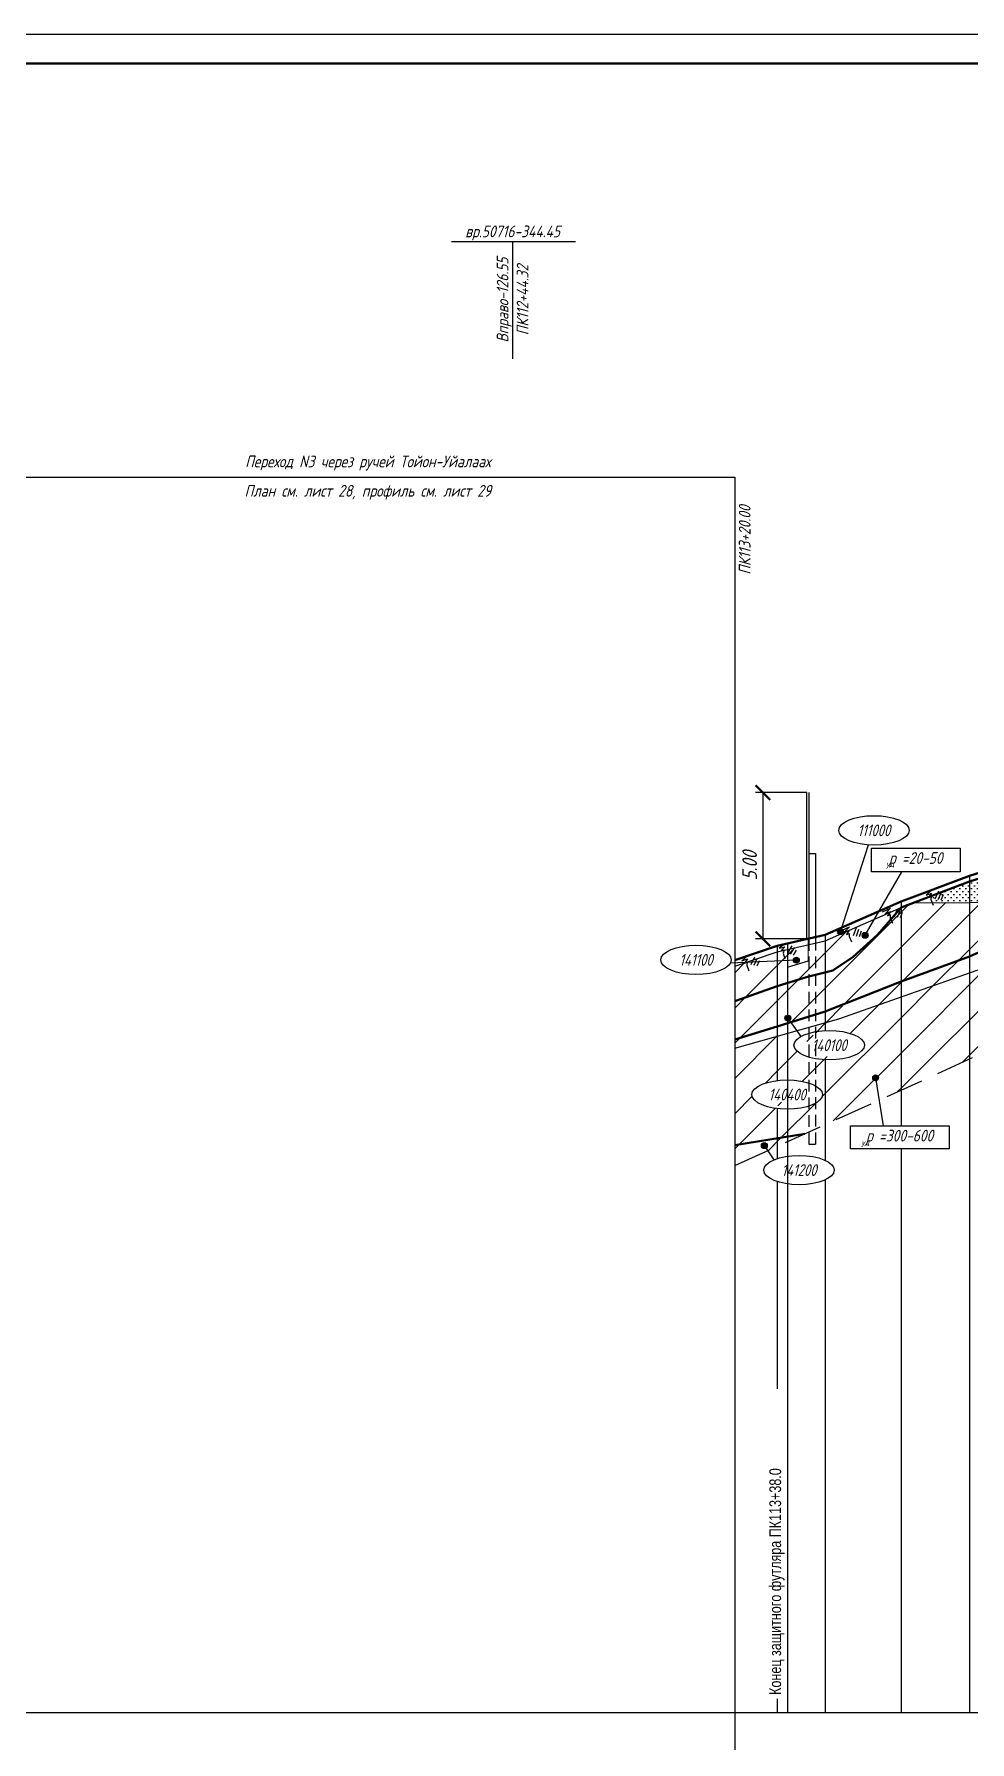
# Model space of a CAD drawing. Extents: x 0 to 1709, y -39 to 624.
# Drawn here: x 663.1 to 822.5, y 332.8 to 623.8 of the extents above; entities that cross this region are included whole.
import ezdxf
from ezdxf import colors
from ezdxf.entities.mleader import LeaderData, LeaderLine
from ezdxf.enums import TextEntityAlignment as Align
from ezdxf.math import Vec2, Vec3

# ---------------------------------------------------------------- set-up
doc = ezdxf.new("R2010")
doc.units = 0
doc.linetypes.add('ИИ27003', pattern=[9.5, 6.5, -3])
doc.linetypes.add('ИИHidden', pattern=[3, 2, -1])
for name, color, linetype, lineweight in [('ИИ_ГЕОЛОГИЯ_025', 7, 'Continuous', 25), ('ИИ_ГЕОЛОГИЯ_050', 7, 'Continuous', 50), ('ИИ_ГЕОФИЗИКА_025', 7, 'Continuous', 25), ('ИИ_ОФОРМЛЕНИЕ_025', 7, 'Continuous', 25), ('ИИ_ПРОФИЛЬ_025', 7, 'Continuous', 25)]:
    doc.layers.add(name, color=color, linetype=linetype, lineweight=lineweight)
for name, color, linetype in [('Ординаты', 7, 'Continuous'), ('Профиль', 7, 'Continuous'), ('ТХ-Л', 140, 'Continuous')]:
    doc.layers.add(name, color=color, linetype=linetype)
doc.styles.add('VNIPISIMPLEXCUR', font='simplex.shx', dxfattribs={"width": 0.8, "oblique": 15})
doc.linetypes.add('ИИ27001', pattern='A,2.5,[1,3dservice.shx,S=1.85,R=180.0000198478428,X=0,Y=0],2.5,-1', length=6)
doc.linetypes.add('ИИ27002', pattern='A,2,-0.6,[1,3dservice.shx,S=0.6,R=30.00001285727039,X=0.9,Y=0],-0.6,[1,3dservice.shx,S=0.6,R=-30.00001285727039,X=0.3,Y=0],-0.6,[1,3dservice.shx,S=0.6,R=209.9999754093337,X=-0.3,Y=0],-0.6,[1,3dservice.shx,S=0.6,R=150.0000069905724,X=-0.9,Y=0],-0.6,2', length=7)
doc.linetypes.add('ИИ27005', pattern='A,2.5,[1,3dservice.shx,S=1.85,R=180.0000198478428,X=0,Y=0],2.5,-2,[4,3dservice.shx,S=0.5,R=0,X=0,Y=0],-2', length=9)
doc.dimstyles.new('ИИ-1000-м-dm', dxfattribs={"dimtxt": 2.5, "dimasz": 2.5, "dimexe": 1.25, "dimexo": 0, "dimgap": 1, "dimtad": 1, "dimtoh": 1, "dimzin": 1, "dimdsep": 46, "dimtxsty": 'VNIPISIMPLEXCUR', "dimcen": 2.5, "dimaunit": 1, "dimazin": 0, "dimtfac": 1, "dimtmove": 0, "dimatfit": 3, "dimfxl": 1, "dimarcsym": 0})
pattern_1 = [(45, (-113.7096228976618, -78.30115303549508), (-3.000000002036973, 3.000000002036973), [])]

# ---------------------------------------------------------------- blocks, each defined once
blk = doc.blocks.new('ИИ16001')
at = {"linetype": 'Continuous', "lineweight": 25}
h = blk.add_hatch(color=0, dxfattribs=at)
edge = h.paths.add_edge_path()
edge.add_arc((0, 0), 0.5, 0, 360)
at = {"color": 0, "linetype": 'Continuous', "lineweight": 25}
blk.add_circle((0, 0), 0.5, dxfattribs=at)
blk = doc.blocks.new('ИИ25010')
at = {"color": 0, "linetype": 'Continuous', "lineweight": 25}
for points in [[(0, 0), (3, 0), (0.5, -1), (2.5, -1), (1, -2), (2, -2), (1.5, -3), (1.5, -5)], [(4.939339828220179, -1.232233047033631), (2.818019484660536, -3.353553390593273)], [(5.46966991411009, -2.116116523516816), (3.701902961143721, -3.883883476483184)], [(6, -3), (4.585786437626904, -4.414213562373094)]]:
    blk.add_lwpolyline(points, dxfattribs=at)
blk = doc.blocks.new('ИИ25020')
at = {"color": 0, "linetype": 'Continuous', "lineweight": 25}
blk.add_ellipse((0, 0), major_axis=(-6, 0), ratio=0.4166666666666667, dxfattribs=at)
at = {"color": 0, "linetype": 'Continuous', "style": 'VNIPISIMPLEXCUR', "oblique": 15, "width": 0.75}
blk.add_attdef('INDEX', text='', height=2, dxfattribs=at).set_placement((0, 0), align=Align.MIDDLE_CENTER)
blk = doc.blocks.new('ИИ03А2Х4')
at = {"color": 0, "linetype": 'Continuous', "lineweight": 25}
blk.add_lwpolyline([(0, 0), (0, 594), (1682, 594), (1682, 0)], close=True, dxfattribs=at)
at = {"color": 0, "linetype": 'Continuous', "lineweight": 50}
blk.add_lwpolyline([(20, 5), (20, 589), (1677, 589), (1677, 5)], close=True, dxfattribs=at)
at = {"color": 0, "linetype": 'Continuous', "style": 'VNIPISIMPLEXCUR', "oblique": 15, "width": 0.8, "flags": 8}
blk.add_attdef('FORMAT', text='', height=2.5, dxfattribs=at).set_placement((1677, 1.25), align=Align.RIGHT)
blk = doc.blocks.new('_ArchTick')
at = {"color": 0, "linetype": 'ByBlock', "const_width": 0.15}
blk.add_lwpolyline([(-0.5, -0.5), (0.5, 0.5)], dxfattribs=at)
blk = doc.blocks.new('*D40')
at = {"layer": 'Defpoints', "color": 0, "transparency": 16777216}
for p in [(794.7424896982056, 494.5825052574735), (787.2355320370939, 469.6481015526244), (794.7424896982056, 469.6481015526244)]:
    blk.add_point(p, dxfattribs=at)
at = {"layer": 'ТХ-Л', "color": 0, "lineweight": -2, "transparency": 16777216}
for p, q in [((794.7424896982056, 494.5825052574735), (785.9855320370939, 494.5825052574735)), ((787.2355320370939, 494.5825052574735), (787.2355320370939, 469.6481015526244)), ((794.7424896982056, 469.6481015526244), (785.9855320370939, 469.6481015526244))]:
    blk.add_line(p, q, dxfattribs=at)
at = {"layer": 'ТХ-Л', "color": 0, "lineweight": -2, "transparency": 16777216, "xscale": 2.5, "yscale": 2.5, "zscale": 2.5}
for p, rotation in [((787.2355320370939, 494.5825052574735), 90), ((787.2355320370939, 469.6481015526244), 270)]:
    blk.add_blockref('_ArchTick', p, dxfattribs=dict(at, rotation=rotation))
at = {"layer": 'ТХ-Л', "color": 0, "transparency": 16777216, "insert": (784.9855320370938, 482.1153034050491), "char_height": 2.5, "attachment_point": 5, "rotation": 90, "style": 'VNIPISIMPLEXCUR'}
blk.add_mtext('5.00', dxfattribs=at)

msp = doc.modelspace()

# ---------------------------------------------------------------- hatches: boundary and pattern name
at = {"layer": 'ИИ_ГЕОЛОГИЯ_025'}
h = msp.add_hatch(dxfattribs=at)
h.set_pattern_fill('ИИ_ПЕСОК_ПЫЛЕВАТЫЙ', color=256, pattern_type=2)
h.set_pattern_definition([(0, (-113.7096228976618, -78.30115303549508), (0.5, 0.5), [0, -1])])
h.paths.add_polyline_path([(822.4411658354096, 479.4100281581292), (815.5347363790919, 476.8049454656476), (815.4625157907697, 476.702626234209), (815.9290110425743, 476.8825767275224), (815.8757139099854, 476.3261062290611), (816.0796186902755, 475.7975130028119), (822.4411658354096, 475.847988815242)])
h.paths.add_polyline_path([(830.4411658354096, 481.9100281581292), (822.4411658354096, 479.4100281581292), (822.4411658354096, 475.847988815242), (830.4411658354096, 475.900364579884)])
h.paths.add_polyline_path([(847.6911658354096, 491.3100281581295), (838.92885697492, 486.5352047790801), (839.6753118395612, 485.8376142951313, -0.680480318757219), (840.5406198723382, 485.496220034505, -1), (839.5406198723382, 485.496220034505, -0.190135925828087), (839.6753118395612, 485.8376142951313), (838.92885697492, 486.5352047790801), (830.4411658354096, 481.9100281581294), (830.4411658354096, 475.900364579884), (834.2908091614061, 475.7949139155982), (835.4900744566665, 475.7880101013527), (838.6107029244998, 477.1647722380372), (845.8184411911137, 481.814307062558), (847.6911658354096, 483.1449312754547)])
h.paths.add_polyline_path([(839.7065036593046, 481.1105555130436, -1), (836.2065036593046, 481.1105555130436, -1)], flags=16)
h.paths.add_polyline_path([(838.7215367615162, 481.9751102435208), (838.7215367615162, 480.3617769101876), (837.2986796186592, 480.3617769101876), (837.2986796186592, 481.9751102435208)], flags=0)
h.paths.add_polyline_path([(847.6911658354096, 481.830191153039), (840.9953271381386, 477.6317173863541), (838.1247943330085, 476.2840149246662), (837.9681548318758, 475.7737445283697), (839.2031159475807, 475.766635223884), (847.6911658354096, 477.6584066489633)])
h.paths.add_polyline_path([(856.1911658354095, 483.4164778151365), (856.1911658354095, 485.6100281581288), (858.6911658354095, 485.6100281581288), (858.6911658354095, 488.8897941684095), (856.2957764294628, 487.2255170390096), (847.6911658354096, 481.8301911530389), (847.6911658354096, 477.6584066489633)])
h.paths.add_polyline_path([(858.6911658354095, 489.9432523916869), (858.6911658354095, 493.1100281581288), (856.1911658354095, 493.1100281581288), (856.1911658354095, 495.4390357728666), (852.5738013253693, 495.1916190584928), (851.6328428928688, 494.4435772075858), (853.063150420162, 494.152289889736, -0.904274366189993), (854.0530934923382, 494.0525112045049, -1.105859059361962), (853.063150420162, 494.152289889736), (851.6328428928689, 494.4435772075858), (847.6911658354096, 491.3100281581296), (847.6911658354096, 483.1449312754547), (855.3252173097065, 488.5691423388058)])
h = msp.add_hatch(dxfattribs=at)
h.set_pattern_fill('ИИ_СУГЛИНОК', color=256, pattern_type=2)
h.set_pattern_definition(pattern_1)
h.paths.add_polyline_path([(789.6911658354096, 461.5558819602267), (782.4411658354096, 459.0100281581292), (782.4411658354096, 452.5100281581294), (789.6911658354096, 454.7223684490688)])
h.paths.add_polyline_path([(797.8661658354098, 463.9347094938372), (794.8154716463885, 463.1775420867335), (789.6911658354096, 461.5558819602267), (789.6911658354096, 454.7223684490688), (792.0000655712067, 455.4435857249848), (791.7930094888249, 455.7376747574838, -0.6076976862405804), (791.0051655923382, 456.146509554505, -1), (792.0051655923382, 456.146509554505, -0.2440149768933076), (791.7930094888249, 455.7376747574838), (792.0000655712067, 455.4435857249848), (793.572463901635, 455.934746438005), (795.090831040758, 456.5270757339173), (797.8661658354098, 457.9050034849936)])
h.paths.add_polyline_path([(810.7761658354096, 464.3146976597916), (810.7761658354096, 475.0100281581321), (806.740553604456, 470.3257951512529), (802.6472663158327, 466.5905212988056), (799.1333447320956, 464.2492171108225), (797.8661658354098, 463.9347094938372), (797.8661658354098, 457.9050034849935)])
h.paths.add_polyline_path([(822.4411658354096, 469.8707108402501), (822.4411658354096, 475.847988815242), (812.7947977241369, 475.7714495306453), (810.7761658354096, 475.0100281581293), (810.7761658354096, 464.3146976597916), (814.6451383504958, 466.2356063036647)])
h.paths.add_polyline_path([(828.8314862292867, 472.8503671714994), (830.4411658354096, 473.560527306468), (830.4411658354096, 475.900364579884), (822.4411658354096, 475.847988815242), (822.4411658354096, 469.8707108402501)])
h = msp.add_hatch(dxfattribs=at)
h.set_pattern_fill('ИИ_СУГЛИНОК', color=256, pattern_type=2)
h.set_pattern_definition(pattern_1)
h.paths.add_polyline_path([(830.4411658354096, 466.6519826602535), (830.4411658354096, 470.2183733904609), (822.4411658354096, 466.6339009682913), (822.4411658354096, 463.8434882985446)])
h.paths.add_polyline_path([(830.4411658354096, 472.6765853135488), (822.7937064907095, 469.0861369598175), (822.4411658354096, 468.9123713077023), (822.4411658354096, 466.6339009682913), (830.4411658354096, 470.2183733904609)])
h.paths.add_polyline_path([(837.1512102223517, 473.112457645816), (837.9681548318758, 475.7737445283697), (837.0492137571018, 475.7790345993054), (830.4411658354096, 472.6765853135488), (830.4411658354096, 470.2183733904609)])
h.paths.add_polyline_path([(835.4900744566665, 475.7880101013527), (834.290809161406, 475.7949139155982), (830.4411658354096, 475.900364579884), (830.4411658354096, 473.560527306468)])
h.paths.add_polyline_path([(836.7763380791079, 471.8912704247747), (837.1512102223517, 473.112457645816), (830.4411658354096, 470.2183733904609), (830.4411658354096, 466.6519826602535), (835.0374350069571, 468.2655571669019)])
h = msp.add_hatch(dxfattribs=at)
h.set_pattern_fill('ИИ_СУГЛИНОК', color=256, pattern_type=2)
h.set_pattern_definition(pattern_1)
h.paths.add_polyline_path([(789.6911658354096, 467.4600281581295), (784.5590225760818, 465.7257176773911), (784.5547172526594, 465.6894849308803), (784.0842434881341, 465.5202087160911), (784.1287559134473, 465.5803172189836), (782.4411658354096, 465.0100281581294), (782.4411658354096, 459.0100281581292), (789.6911658354096, 461.5558819602267)])
h.paths.add_polyline_path([(797.8661658354098, 469.3100281581292), (792.5592804677286, 468.1090816223239), (792.5558756748743, 468.1035960747454), (792.847121295984, 466.5099124388584, -0.4682028849644769), (793.4370076123382, 466.0180583445049, -1), (792.4370076123382, 466.0180583445049, -0.3622095559690925), (792.847121295984, 466.5099124388584), (792.5550482211622, 468.1081238662201), (789.6911658354096, 467.4600281581295), (789.6911658354096, 461.5558819602267), (794.8154716463885, 463.1775420867335), (797.8661658354098, 463.9347094938372)])
h.paths.add_polyline_path([(806.740553604456, 470.3257951512529), (809.0322634090935, 472.9858383106857), (808.930113505217, 473.2102489479846), (808.9505044337133, 473.768893924723), (808.495432080924, 473.5617486768247), (808.8728965304647, 474.1697001148927), (804.3874453919174, 472.1892917888106), (804.5841866319794, 470.7407409562813, -0.4543281892477917), (805.1514784865033, 470.2452898423309, -1), (804.1514784865033, 470.2452898423309, -0.3752054142844075), (804.5841866319794, 470.7407409562813), (804.3874453919174, 472.1892917888106), (800.9169755262202, 470.6570161703385, -0.3770330232179157), (800.3130101895352, 470.3903544802452), (797.8661658354098, 469.3100281581293), (797.8661658354098, 463.9347094938372), (799.1333447320956, 464.2492171108225), (802.6472663158327, 466.5905212988056)])
h = msp.add_hatch(dxfattribs=at)
h.set_pattern_fill('ИИ_СУГЛИНОК', color=256, pattern_type=2)
h.set_pattern_definition(pattern_1)
h.paths.add_polyline_path([(789.6911658354096, 454.4206155723168), (782.4411658354096, 451.5923224113858), (782.4411658354096, 451.0100281581292), (789.5410369543322, 453.0183632840206), (789.6911658354096, 453.0750608531181)])
h.paths.add_polyline_path([(797.8661658354098, 456.7609184623456), (797.8661658354098, 457.2759445698517), (793.572463901635, 455.934746438005), (792.067588577241, 455.347680425862), (792.8324081799899, 454.2613802581917), (792.8541614027166, 454.2695955651985)])
h.paths.add_polyline_path([(810.7761658354096, 459.7483524573777), (810.7761658354096, 462.36063257033), (802.8560218705223, 459.2412320296388), (797.8661658354098, 456.7609184623456), (797.8661658354098, 455.3732861381663), (800.1705442164255, 456.0251238924608)])
h.paths.add_polyline_path([(807.0977735574819, 461.3496844948446), (810.7761658354096, 463.1627469694853), (810.7761658354096, 464.3146976597916), (797.8661658354098, 457.9050034849935), (797.8661658354098, 457.2759445698517), (802.8560218705223, 459.2412320296388)])
h.paths.add_polyline_path([(822.4411658354096, 468.9123713077023), (822.4411658354096, 469.8707108402501), (814.6451383504958, 466.2356063036647), (810.7761658354096, 464.3146976597916), (810.7761658354096, 463.1627469694853)])
h.paths.add_polyline_path([(822.4411658354096, 466.6339009682913), (822.4411658354096, 468.9123713077023), (810.7761658354096, 463.1627469694853), (810.7761658354096, 462.36063257033)])
h.paths.add_polyline_path([(822.4411658354096, 463.8434882985446), (822.4411658354096, 466.6339009682913), (810.7761658354096, 462.36063257033), (810.7761658354096, 459.7483524573777)])
h = msp.add_hatch(dxfattribs=at)
h.set_pattern_fill('ИИ_СУГЛИНОК', color=256, pattern_type=2)
h.set_pattern_definition(pattern_1)
h.paths.add_polyline_path([(822.4411658354096, 463.8434882985446), (810.7761658354096, 459.7483524573777), (810.7761658354096, 443.8676150433749), (822.4411658354096, 449.1608478302601)])
h.paths.add_polyline_path([(830.4411658354096, 458.4240955450737), (830.4411658354096, 466.6519826602535), (822.4411658354096, 463.8434882985446), (822.4411658354096, 449.1608478302601), (826.2822647944126, 450.903825193952), (828.7770601244232, 454.8116758514467)])
h.paths.add_polyline_path([(835.0374350069571, 468.2655571669019), (830.4411658354096, 466.6519826602535), (830.4411658354096, 458.4240955450737), (833.4503354377853, 464.95636297335)], flags=17)
h.paths.add_polyline_path([(830.4411658354096, 456.9415664783206), (830.4411658354096, 458.4240955450737), (828.7770601244232, 454.8116758514467), (826.2822647944126, 450.903825193952), (827.9920732796529, 451.6796858311889)], flags=17)
h.paths.add_polyline_path([(835.8435237493945, 468.5485441279235), (835.0374350069571, 468.2655571669019), (833.4503354377852, 464.9563629733498), (830.4411658354096, 458.4240955450737), (830.4411658354096, 456.9415664783206)])
h = msp.add_hatch(dxfattribs=at)
h.set_pattern_fill('ИИ_СУГЛИНОК', color=256, pattern_type=2)
h.set_pattern_definition(pattern_1)
edge = h.paths.add_edge_path()
edge.add_line((810.7761658354096, 459.7483524573777), (800.1705442164255, 456.0251238924608))
edge.add_line((800.1705442164255, 456.0251238924608), (797.8661658354098, 455.3732861381663))
edge.add_line((797.8661658354098, 455.3732861381663), (797.8661658354098, 454.0092688174217))
edge.add_ellipse((798.5382760152363, 451.5250034754612), major_axis=(-6, 5.499036685130191e-14), ratio=0.4166666666666666, start_angle=83.56832151629072, end_angle=276.43167848370973, ccw=False)
edge.add_line((797.8661658354098, 449.0407381335007), (797.8661658354098, 438.0094379941947))
edge.add_line((797.8661658354098, 438.0094379941947), (807.0435032635365, 442.1738429124003))
edge.add_line((807.0435032635365, 442.1738429124003), (806.5223334523322, 445.4767136816919))
edge.add_arc((806.4444012023382, 445.970602904505), 0.5, 180, 278.96693784852494, ccw=False)
edge.add_arc((806.4444012023382, 445.970602904505), 0.5, 0, 180, ccw=False)
edge.add_arc((806.4444012023382, 445.970602904505), 0.5, -81.03306215147501, 0, ccw=False)
edge.add_line((806.5223334523322, 445.4767136816919), (807.0435032635365, 442.1738429124003))
edge.add_line((807.0435032635365, 442.1738429124003), (810.7761658354096, 443.8676150433749))
edge.add_line((810.7761658354096, 443.8676150433749), (810.7761658354096, 459.7483524573777))
h = msp.add_hatch(dxfattribs=at)
h.set_pattern_fill('ИИ_СУГЛИНОК', color=256, pattern_type=2)
h.set_pattern_definition(pattern_1)
h.paths.add_polyline_path([(789.6911658354096, 454.4206155723168), (789.6911658354096, 454.7223684490688), (782.4411658354096, 452.5100281581294), (782.4411658354096, 451.5923224113858)])
h.paths.add_polyline_path([(789.5410369543322, 453.0183632840206), (789.6911658354096, 453.0750608531181), (789.6911658354096, 454.4206155723168), (782.4411658354096, 451.5923224113858), (782.4411658354096, 451.0100281581292)])
h = msp.add_hatch(dxfattribs=at)
h.set_pattern_fill('ИИ_СУГЛИНОК', color=256, pattern_type=2)
h.set_pattern_definition(pattern_1)
h.paths.add_polyline_path([(789.6911658354096, 454.4206155723168), (782.4411658354096, 451.5923224113858), (782.4411658354096, 451.0100281581292), (789.5410369543322, 453.0183632840206), (789.6911658354096, 453.0750608531181)])
h = msp.add_hatch(dxfattribs=at)
h.set_pattern_fill('ИИ_СУГЛИНОК', color=256, pattern_type=2)
h.set_pattern_definition(pattern_1)
edge = h.paths.add_edge_path()
edge.add_ellipse((798.5382760152363, 451.5250034754612), major_axis=(-6, 5.499036685130191e-14), ratio=0.4166666666666666, start_angle=323.53601027774914, end_angle=443.5683215162907, ccw=False)
edge.add_line((793.712892735, 453.0107970928271), (793.0155860233707, 454.0012063279436))
edge.add_line((793.0155860233707, 454.0012063279436), (789.6911658354096, 453.0608301260559))
edge.add_line((789.6911658354096, 453.0608301260559), (789.6911658354096, 445.5119815147481))
edge.add_ellipse((791.3751013409176, 443.112460395956), major_axis=(-6, 5.499036685130191e-14), ratio=0.4166666666666666, start_angle=73.70064419002921, end_angle=286.2993558099714, ccw=False)
edge.add_line((789.6911658354096, 440.7129392771639), (789.6911658354096, 435.6779224080393))
edge.add_line((789.6911658354096, 435.6779224080393), (794.399552164709, 436.4363910039489))
edge.add_line((794.399552164709, 436.4363910039489), (797.8661658354098, 438.0094379941947))
edge.add_line((797.8661658354098, 438.0094379941947), (797.8661658354098, 449.0407381335007))
h = msp.add_hatch(dxfattribs=at)
h.set_pattern_fill('ИИ_СУГЛИНОК', color=256, pattern_type=2)
h.set_pattern_definition(pattern_1)
edge = h.paths.add_edge_path()
edge.add_line((797.8661658354098, 455.3732861381663), (793.0155860233707, 454.0012063279436))
edge.add_line((793.0155860233707, 454.0012063279436), (793.712892735, 453.0107970928271))
edge.add_ellipse((798.5382760152363, 451.5250034754612), major_axis=(-6, 5.499035471770441e-14), ratio=0.4166666666666666, start_angle=276.43167848370973, end_angle=323.53601027774914, ccw=False)
edge.add_line((797.8661658354098, 454.0092688174217), (797.8661658354098, 455.3732861381663))
h.paths.add_polyline_path([(797.8661658354098, 456.7609184623456), (792.833762923005, 454.2594560690637), (793.0155860233707, 454.0012063279436), (797.8661658354098, 455.3732861381663)])
h = msp.add_hatch(dxfattribs=at)
h.set_pattern_fill('ИИ_СУГЛИНОК', color=256, pattern_type=2)
h.set_pattern_definition(pattern_1)
edge = h.paths.add_edge_path()
edge.add_line((789.6911658354096, 453.0608301260559), (789.5410369543322, 453.0183632840206))
edge.add_line((789.5410369543322, 453.0183632840206), (782.4411658354096, 450.3370308817526))
edge.add_line((782.4411658354096, 450.3370308817526), (782.4411658354096, 434.5100281581292))
edge.add_line((782.4411658354096, 434.5100281581292), (789.6911658354096, 435.6779224080393))
edge.add_line((789.6911658354096, 435.6779224080393), (789.6911658354096, 440.7129392771639))
edge.add_ellipse((791.3751013409176, 443.112460395956), major_axis=(-6, 5.499036685130191e-14), ratio=0.4166666666666666, start_angle=286.2993558099714, end_angle=433.70064419002915, ccw=False)
edge.add_line((789.6911658354096, 445.5119815147481), (789.6911658354096, 453.0608301260559))
h = msp.add_hatch(dxfattribs=at)
h.set_pattern_fill('ИИ_СУГЛИНОК', color=256, pattern_type=2)
h.set_pattern_definition(pattern_1)
h.paths.add_polyline_path([(787.7631313794603, 433.9796989910446, -0.597523444949311), (786.9876198423382, 434.3969439945049, -1), (787.9876198423382, 434.3969439945049, -0.251937808063568), (787.7631313794603, 433.9796989910446), (788.0449714665461, 433.5528697953399), (789.6911658354096, 434.2998642237028), (789.6911658354096, 435.6779224080393), (782.4411658354096, 434.5100281581292), (782.4411658354096, 431.0100281581291), (788.0449714665461, 433.5528697953399)])
h.paths.add_polyline_path([(794.399552164709, 436.4363910039489), (789.6911658354096, 435.6779224080393), (789.6911658354096, 434.2998642237028)])
h = msp.add_hatch(dxfattribs=at)
h.set_pattern_fill('ИИ_СУГЛИНОК', color=256, pattern_type=2)
h.set_pattern_definition(pattern_1)
h.paths.add_polyline_path([(786.9876198423382, 434.3969439945049, -1), (787.9876198423382, 434.3969439945049, -0.251937808063568), (787.7631313794603, 433.9796989910446), (788.0449714665461, 433.5528697953399), (789.6911658354096, 434.2998642237028), (789.6911658354096, 435.6779224080393), (782.4411658354096, 434.5100281581292), (782.4411658354096, 431.0100281581291), (788.0449714665461, 433.5528697953399), (787.7631313794603, 433.9796989910446, -0.5975234449493105)])

# ---------------------------------------------------------------- linework, layer by layer
at = {"layer": 'ИИ_ГЕОЛОГИЯ_025', "flags": 128}
for points in [[(782.4411658354092, 465.0100281581293), (789.6911658354092, 467.4600281581294), (797.8661658354093, 469.3100281581291), (810.7761658354092, 475.0100281581293), (822.4411658354092, 479.4100281581292), (830.4411658354092, 481.9100281581292), (847.6911658354092, 491.3100281581293), (858.7606456993542, 500.1100281581288)], [(800.4633120561191, 470.867229041121), (805.2309578753672, 485.6643618606022)], [(812.7947977241363, 475.7714495306453), (822.4411658354096, 475.847988815242), (830.4411658354096, 475.900364579884), (834.2908091614061, 475.7949139155982), (839.2031159475807, 475.766635223884)], [(792.93700761181, 466.0180583465072), (781.694064708932, 465.5076066149414)], [(791.5051655951572, 456.146509558305), (793.712892735, 453.0107970928271)], [(787.487619842698, 434.3969439928456), (789.0870193575507, 431.9747533967735)]]:
    msp.add_lwpolyline(points, dxfattribs=at)
at = {"layer": 'ИИ_ГЕОЛОГИЯ_025', "linetype": 'ИИ27002', "flags": 128}
msp.add_lwpolyline([(782.4411658354096, 451.0100281581292), (800.1705442164255, 456.0251238924608), (835.8435237493945, 468.5485441279235)], dxfattribs=at)
at = {"layer": 'ИИ_ГЕОЛОГИЯ_025', "linetype": 'ИИ27003', "flags": 128}
msp.add_lwpolyline([(782.4411658354096, 431.0100281581291), (858.6911658354095, 465.6100281581288)], dxfattribs=at)
at = {"layer": 'ИИ_ГЕОЛОГИЯ_050', "linetype": 'ИИ27001', "flags": 128}
for points in [[(782.4411658354094, 466.0100281581291), (789.6911658354094, 468.4600281581291), (797.8661658354096, 470.3100281581288), (810.7761658354094, 476.0100281581291), (822.4411658354094, 480.410028158129), (830.4411658354094, 482.910028158129), (847.6911658354094, 492.3100281581291), (858.6911658354095, 500.6100281581288)], [(858.6911658354095, 500.1100281581288), (847.6911658354094, 491.3100281581292), (830.4411658354094, 481.9100281581291), (822.4411658354094, 479.4100281581291), (810.7761658354061, 475.010028158128), (806.740553604456, 470.3257951512529), (802.6472663158327, 466.5905212988056), (799.1333447320956, 464.2492171108225), (794.8154716463885, 463.1775420867335), (789.6911658354096, 461.5558819602267), (782.4411658354094, 459.0100281581291)], [(782.4411658354096, 434.5100281581292), (794.3995521647091, 436.4363910039489)]]:
    msp.add_lwpolyline(points, dxfattribs=at)
at = {"layer": 'ИИ_ГЕОЛОГИЯ_050', "linetype": 'ИИ27005', "flags": 128}
msp.add_lwpolyline([(858.6911658354095, 485.1100281581288), (847.6911658354096, 477.6584066489633), (830.4411658354096, 470.2183733904609), (822.4411658354094, 466.6339009682912), (810.7761658354096, 462.36063257033), (797.8661658354098, 457.2759445698517), (789.6911658354096, 454.7223684490688), (782.4411658354094, 452.5100281581293)], dxfattribs=at)
at = {"layer": 'ИИ_ГЕОФИЗИКА_025', "flags": 128}
for points in [[(805.7680693904234, 485.0794740202688), (820.837626883463, 485.0794740202688), (820.837626883463, 481.0768503514151), (805.7680693904234, 481.0768503514151)], [(802.1665529412561, 437.7759680124319), (818.9692446368748, 437.7759680124319), (818.9692446368748, 433.8483059305291), (802.1665529412561, 433.8483059305291)]]:
    msp.add_lwpolyline(points, close=True, dxfattribs=at)
for points in [[(804.6514784823177, 470.2452898459848), (810.9306699664044, 481.0768503514151)], [(806.4444012023021, 445.9706028999004), (807.7374570363052, 437.7759680124319)]]:
    msp.add_lwpolyline(points, dxfattribs=at)
at = {"layer": 'ИИ_ПРОФИЛЬ_025', "flags": 128}
for points in [[(734.1664261154572, 588.4984713465557), (755.3412327687936, 588.4984713465557)], [(744.6011658354095, 588.4984713465557), (744.6011658354095, 568.4984713465557)], [(657.4411658354096, 472.1600281581287), (657.4411658354096, 548.3322935564566), (782.4411658354096, 548.3322935564566), (782.4411658354096, 466.010028158129)], [(782.4411658354096, 466.010028158129), (789.6911658354096, 468.460028158129), (797.8661658354098, 470.3100281581288), (810.7761658354096, 476.010028158129), (822.4411658354096, 480.410028158129), (830.4411658354096, 482.910028158129)], [(822.4411658354096, 480.410028158129), (822.4411658354096, 337.8100281581288)], [(810.7761658354096, 476.010028158129), (810.7761658354096, 437.7759680124319)], [(797.8661658354098, 470.3100281581288), (797.8661658354098, 454.0092688174217)], [(782.4411658354096, 466.010028158129), (782.4411658354096, 337.8100281581288)], [(789.6911658354096, 468.460028158129), (789.6911658354096, 445.5119815147481)], [(797.8661658354098, 449.0407381335007), (797.8661658354098, 431.9087093818442)], [(789.6911658354096, 440.7129392771639), (789.6911658354096, 432.2022466201447)], [(810.7761658354096, 433.8483059305291), (810.7761658354096, 337.8100281581288)], [(789.6911658354096, 428.2737167199606), (789.6911658354096, 392.9433614914626)], [(797.8661658354098, 428.5672539582608), (797.8661658354098, 337.8100281581288)], [(122.4411658354096, 337.8100281581288), (1122.441165835409, 337.8100281581288)], [(789.6911658354096, 340.1433614914625), (789.6911658354096, 337.8100281581288)]]:
    msp.add_lwpolyline(points, dxfattribs=at)
at = {"layer": 'Ординаты'}
msp.add_line((791.4411658354093, 468.856052622961), (791.4411658354093, 337.8100281581289), dxfattribs=at)
at = {"layer": 'Профиль'}
msp.add_lwpolyline([(782.4411658354093, 466.0100281581292), (789.6911658354093, 468.4600281581293), (797.8661658354094, 470.3100281581289), (810.7761658354093, 476.0100281581292), (822.4411658354093, 480.4100281581291), (830.4411658354093, 482.9100281581291)], dxfattribs=at)
at = {"layer": 'ТХ-Л'}
for p, q in [((794.7424896982056, 469.6481015526244), (794.7424896982056, 494.5825052574735)), ((795.1398419726129, 470.0925379300181), (795.1398419726129, 494.5825052574735))]:
    msp.add_line(p, q, dxfattribs=at)
for points in [[(795.1398419726129, 484.1823548341549), (796.217788272146, 484.1823548341549), (796.217788272146, 469.6440374901579)], [(795.1398419726129, 469.6654090098084), (795.1398419726129, 484.1823548341549)]]:
    msp.add_lwpolyline(points, dxfattribs=at)
at = {"layer": 'ТХ-Л', "const_width": 0.2}
msp.add_lwpolyline([(791.4411658354093, 464.4928929016601), (791.4411658354093, 464.8088539283489), (794.9411658354093, 465.8582980627125), (794.9411658354093, 469.6481015526244)], dxfattribs=at)
at = {"layer": 'ТХ-Л', "linetype": 'ИИHidden'}
msp.add_lwpolyline([(796.217788272146, 469.6440374901579), (796.217788272146, 434.6177830175097), (795.1398419726129, 434.6177830175097), (795.1398419726129, 469.6654090098084)], dxfattribs=at)
at = {"layer": 'ТХ-Л', "ltscale": 100}
msp.add_lwpolyline([(782.4411658354096, 337.8100281581288), (782.4411658354093, 121.8100281581288)], dxfattribs=at)

# ---------------------------------------------------------------- block references
at = {"layer": 'ИИ_ГЕОЛОГИЯ_025'}
for p, values in [((806.1522018450182, 488.1347176867343), {'INDEX': '111000'}), ((775.843084848962, 466.0613242711051), {'INDEX': '141100'}), ((798.5382760152363, 451.5250034754612), {'INDEX': '140100'}), ((791.3751013409176, 443.112460395956), {'INDEX': '140400'}), ((793.4027665770893, 430.2379816700526), {'INDEX': '141200'})]:
    msp.add_blockref('ИИ25020', p, dxfattribs=at).add_auto_attribs(values)
at = {"layer": 'ИИ_ГЕОЛОГИЯ_025', "xscale": 0.5, "yscale": 0.5, "zscale": 0.5}
for p, rotation in [((814.6361195523382, 477.4556662445049), 21.0941154), ((807.6260692323382, 474.2647481345049), 24.47464356999999), ((800.6160189223382, 471.0738300345049), 24.47464356999999), ((789.6498007223382, 468.5072229945049), 13.17277797), ((783.2752172940303, 466.2918800303526), 19.78870478)]:
    msp.add_blockref('ИИ25010', p, dxfattribs=dict(at, rotation=rotation))
at = {"layer": 'ИИ_ГЕОЛОГИЯ_025'}
for p in [(800.4633120523382, 470.8672290445049), (792.9370076123382, 466.0180583445049), (791.5051655923382, 456.146509554505), (787.4876198423382, 434.3969439945049)]:
    msp.add_blockref('ИИ16001', p, dxfattribs=at)
at = {"layer": 'ИИ_ГЕОФИЗИКА_025'}
for p in [(804.6514784865033, 470.2452898423309), (806.4444012023382, 445.970602904505)]:
    msp.add_blockref('ИИ16001', p, dxfattribs=at)
at = {"layer": 'ИИ_ОФОРМЛЕНИЕ_025'}
msp.add_blockref('ИИ03А2Х4', (27.44116583233813, 29.81002815450495), dxfattribs=at)

# ---------------------------------------------------------------- texts
at = {"layer": 'ИИ_ГЕОФИЗИКА_025', "style": 'VNIPISIMPLEXCUR', "oblique": 15, "width": 0.8}
for s, height, p in [('р =20-50', 2, (813.2725959993126, 483.4200334461449)), ('уд', 0.9999999999999999, (808.933937142246, 482.4136126862574)), ('р =300-600', 2, (810.5311240780078, 436.1124227045544)), ('уд', 0.9999999999999999, (804.7054234395722, 434.9736466111382))]:
    msp.add_text(s, height=height, dxfattribs=at).set_placement(p, align=Align.MIDDLE_CENTER)
at = {"layer": 'ИИ_ПРОФИЛЬ_025', "style": 'VNIPISIMPLEXCUR', "oblique": 15, "width": 0.8}
for s, p in [('вр.50716-344.45', (744.6011658354095, 589.1984713465557)), ('Переход N3 через ручей Тойон-Уйалаах', (719.9411658354096, 549.9984713465557))]:
    msp.add_text(s, height=2, dxfattribs=at).set_placement(p, align=Align.CENTER)
msp.add_text('Вправо-126.55', height=2, rotation=90, dxfattribs=at).set_placement((743.9011658354094, 578.4984713465557), align=Align.CENTER)
msp.add_text('ПК112+44.32', height=2, rotation=90, dxfattribs=at).set_placement((745.3011658354095, 578.4984713465557), align=Align.TOP_CENTER)
msp.add_text('План см. лист 28, профиль см. лист 29', height=2, dxfattribs=at).set_placement((719.9411658354096, 546.9984713465557), align=Align.TOP_CENTER)
msp.add_text('ПК113+20.00', height=2, rotation=90, dxfattribs=at).set_placement((783.1411658354097, 543.4984713465557), align=Align.TOP_RIGHT)
at = {"layer": 'Ординаты', "insert": (790.9411658354093, 340.8100281581292), "char_height": 2, "attachment_point": 7, "rotation": 90}
msp.add_mtext('\\W0.800;\\W0.8;\\Q0.0;Конец защитного футляра ПК113+38.0', dxfattribs=at)

# ---------------------------------------------------------------- dimensions: what is measured, and where the dimension line sits
at = {"layer": 'ТХ-Л'}
dim = msp.add_linear_dim(base=(787.2355320370939, 469.6481015526244), p1=(794.7424896982056, 494.5825052574735), p2=(794.7424896982056, 469.6481015526244), angle=90, text='5.00', dimstyle='ИИ-1000-м-dm', override={"dimlfac": 1, "dimzin": 0, "dimtxsty": 'VNIPISIMPLEXCUR', "dimblk1": 'ArchTick', "dimblk2": 'ArchTick', "dimsah": 1, "dimtmove": 0, "dimtolj": 0}, dxfattribs=at)
dim.commit()
dim.dimension.update_dxf_attribs({"geometry": '*D40', "text_midpoint": (784.9855320370938, 482.1153034050491)})

# ---------------------------------------------------------------- leaders
at = {"layer": 'ТХ-Л', "linetype": 'Continuous', "ltscale": 100}
ml = msp.add_multileader_mtext('Standard', dxfattribs=at)
ml.set_content('1\\P', color=256, style='VNIPISIMPLEXCUR')
ml.set_leader_properties()
ml.build(insert=Vec2(0, 0))
ml.multileader.update_dxf_attribs({"leader_type": 0, "has_dogleg": 0, "text_left_attachment_type": 0, "text_right_attachment_type": 0, "dogleg_length": 0.36})
ctx = ml.context
ctx.base_point, ctx.char_height, ctx.plane_origin = Vec3(1485.437315344808, 603.5323615870842), 3.5, Vec3(-2.956417858922578, -5.417384943056391)
ctx.left_attachment, ctx.right_attachment = 0, 0
notes = []
notes.append((ctx, [(0, (0, 0, 0), (0, 0), (1, 0), 1, [])]))
ctx.mtext.insert, ctx.mtext.flow_direction = Vec3(1487.437315344808, 603.5323615870842), 5
for ctx, leaders in notes:
    for number, flags, end, landing, length, lines in leaders:
        leader = LeaderData()
        leader.index, (leader.has_last_leader_line, leader.has_dogleg_vector, leader.attachment_direction) = number, flags
        leader.last_leader_point, leader.dogleg_vector, leader.dogleg_length = Vec3(end), Vec3(landing), length
        for number, points, colour, breaks in lines:
            line = LeaderLine()
            line.index, line.vertices, line.color, line.breaks = number, Vec3.list(points), colors.encode_raw_color(colour), breaks
            leader.lines.append(line)
        ctx.leaders.append(leader)

doc.saveas('drawing.dxf')
